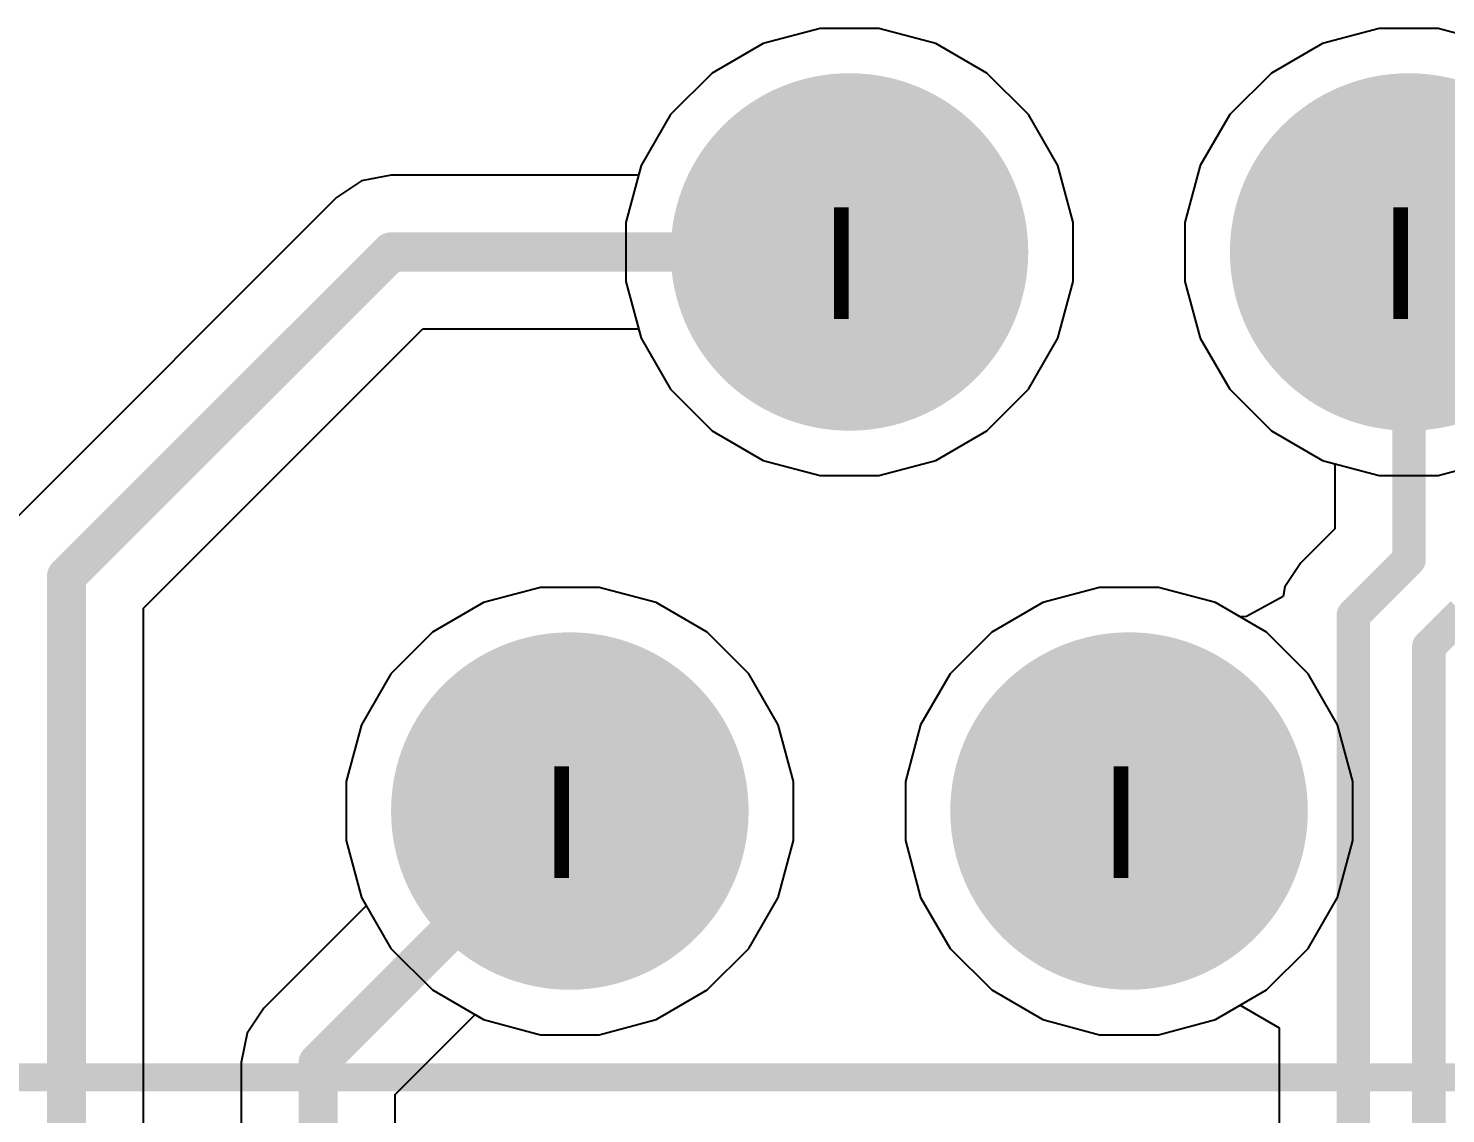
# Model space of a CAD drawing. Header units: inches. Extents: x -11 to 5379, y 0 to 5429.
# Drawn here: x 65.16 to 71.59, y 92.04 to 96.98 of the extents above; entities that cross this region are included whole.
import ezdxf

# ---------------------------------------------------------------- set-up
doc = ezdxf.new("R2010")
doc.units = ezdxf.units.IN
for name, color, linetype in [('Bottom Layer', 5, 'Continuous'), ('Bottom Solder', 6, 'Continuous'), ('Drill Drawing', 1, 'Continuous'), ('GND', 16, 'Continuous'), ('Multi-Layer', 9, 'Continuous'), ('Pad Holes', 156, 'Continuous'), ('PWR', 76, 'Continuous'), ('Top Layer', 1, 'Continuous'), ('Top Overlay', 2, 'Continuous'), ('Top Solder', 216, 'Continuous')]:
    doc.layers.add(name, color=color, linetype=linetype)
doc.styles.add('Arial', font='', dxfattribs={"height": 0.2})
doc.styles.get('Arial').set_extended_font_data('Arial')

# ---------------------------------------------------------------- blocks, each defined once
blk = doc.blocks.new('X14CBIWB1DY1027_122')
at = {"layer": 'Bottom Layer'}
h = blk.add_hatch(color=5, dxfattribs=at)
edge = h.paths.add_edge_path()
edge.add_arc((-5.08, 4.444999999999999), 0.7619999999999999, 0, 360)
h = blk.add_hatch(color=5, dxfattribs=at)
edge = h.paths.add_edge_path()
edge.add_arc((-2.54, 4.444999999999999), 0.7619999999999999, 0, 360)
h = blk.add_hatch(color=5, dxfattribs=at)
edge = h.paths.add_edge_path()
edge.add_arc((-6.35, 1.905), 0.7619999999999999, 0, 360)
h = blk.add_hatch(color=5, dxfattribs=at)
edge = h.paths.add_edge_path()
edge.add_arc((-3.81, 1.905), 0.7619999999999999, 0, 360)
at = {"layer": 'Bottom Solder'}
h = blk.add_hatch(color=6, dxfattribs=at)
edge = h.paths.add_edge_path()
edge.add_arc((-5.08, 4.444999999999999), 0.8120125999999999, 0, 360)
h = blk.add_hatch(color=6, dxfattribs=at)
edge = h.paths.add_edge_path()
edge.add_arc((-2.54, 4.444999999999999), 0.8120125999999999, 0, 360)
h = blk.add_hatch(color=6, dxfattribs=at)
edge = h.paths.add_edge_path()
edge.add_arc((-6.35, 1.905), 0.8120125999999999, 0, 360)
h = blk.add_hatch(color=6, dxfattribs=at)
edge = h.paths.add_edge_path()
edge.add_arc((-3.81, 1.905), 0.8120125999999999, 0, 360)
at = {"layer": 'GND'}
h = blk.add_hatch(color=16, dxfattribs=at)
edge = h.paths.add_edge_path()
edge.add_arc((-5.08, 4.444999999999999), 0.7619999999999999, 0, 360)
h = blk.add_hatch(color=16, dxfattribs=at)
edge = h.paths.add_edge_path()
edge.add_arc((-2.54, 4.444999999999999), 0.7619999999999999, 0, 360)
h = blk.add_hatch(color=16, dxfattribs=at)
edge = h.paths.add_edge_path()
edge.add_arc((-6.35, 1.905), 0.7619999999999999, 0, 360)
h = blk.add_hatch(color=16, dxfattribs=at)
edge = h.paths.add_edge_path()
edge.add_arc((-3.81, 1.905), 0.7619999999999999, 0, 360)
at = {"layer": 'Multi-Layer'}
h = blk.add_hatch(color=9, dxfattribs=at)
edge = h.paths.add_edge_path()
edge.add_arc((-5.08, 4.444999999999999), 0.7619999999999999, 0, 360)
h = blk.add_hatch(color=9, dxfattribs=at)
edge = h.paths.add_edge_path()
edge.add_arc((-2.54, 4.444999999999999), 0.7619999999999999, 0, 360)
h = blk.add_hatch(color=9, dxfattribs=at)
edge = h.paths.add_edge_path()
edge.add_arc((-6.35, 1.905), 0.7619999999999999, 0, 360)
h = blk.add_hatch(color=9, dxfattribs=at)
edge = h.paths.add_edge_path()
edge.add_arc((-3.81, 1.905), 0.7619999999999999, 0, 360)
at = {"layer": 'Pad Holes'}
h = blk.add_hatch(color=7, dxfattribs=at)
edge = h.paths.add_edge_path()
edge.add_arc((-5.08, 4.444999999999999), 0.4750054, 0, 360)
h = blk.add_hatch(color=7, dxfattribs=at)
edge = h.paths.add_edge_path()
edge.add_arc((-2.54, 4.444999999999999), 0.4750054, 0, 360)
h = blk.add_hatch(color=7, dxfattribs=at)
edge = h.paths.add_edge_path()
edge.add_arc((-6.35, 1.905), 0.4750054, 0, 360)
h = blk.add_hatch(color=7, dxfattribs=at)
edge = h.paths.add_edge_path()
edge.add_arc((-3.81, 1.905), 0.4750054, 0, 360)
at = {"layer": 'PWR'}
h = blk.add_hatch(color=76, dxfattribs=at)
edge = h.paths.add_edge_path()
edge.add_arc((-5.08, 4.444999999999999), 0.7619999999999999, 0, 360)
h = blk.add_hatch(color=76, dxfattribs=at)
edge = h.paths.add_edge_path()
edge.add_arc((-2.54, 4.444999999999999), 0.7619999999999999, 0, 360)
h = blk.add_hatch(color=76, dxfattribs=at)
edge = h.paths.add_edge_path()
edge.add_arc((-6.35, 1.905), 0.7619999999999999, 0, 360)
h = blk.add_hatch(color=76, dxfattribs=at)
edge = h.paths.add_edge_path()
edge.add_arc((-3.81, 1.905), 0.7619999999999999, 0, 360)
at = {"layer": 'Top Layer'}
h = blk.add_hatch(color=1, dxfattribs=at)
edge = h.paths.add_edge_path()
edge.add_arc((-5.08, 4.444999999999999), 0.7619999999999999, 0, 360)
h = blk.add_hatch(color=1, dxfattribs=at)
edge = h.paths.add_edge_path()
edge.add_arc((-2.54, 4.444999999999999), 0.7619999999999999, 0, 360)
h = blk.add_hatch(color=1, dxfattribs=at)
edge = h.paths.add_edge_path()
edge.add_arc((-6.35, 1.905), 0.7619999999999999, 0, 360)
h = blk.add_hatch(color=1, dxfattribs=at)
edge = h.paths.add_edge_path()
edge.add_arc((-3.81, 1.905), 0.7619999999999999, 0, 360)
at = {"layer": 'Top Solder'}
h = blk.add_hatch(color=216, dxfattribs=at)
edge = h.paths.add_edge_path()
edge.add_arc((-5.08, 4.444999999999999), 0.8120125999999999, 0, 360)
h = blk.add_hatch(color=216, dxfattribs=at)
edge = h.paths.add_edge_path()
edge.add_arc((-2.54, 4.444999999999999), 0.8120125999999999, 0, 360)
h = blk.add_hatch(color=216, dxfattribs=at)
edge = h.paths.add_edge_path()
edge.add_arc((-6.35, 1.905), 0.8120125999999999, 0, 360)
h = blk.add_hatch(color=216, dxfattribs=at)
edge = h.paths.add_edge_path()
edge.add_arc((-3.81, 1.905), 0.8120125999999999, 0, 360)
at = {"layer": 'Top Overlay'}
blk.add_lwpolyline([(29.250005, 5.6550052, 0.127, 0.127, 0), (-29.250005, 5.6550052, 0.127, 0.127, 0)], format="xyseb", dxfattribs=at)

msp = doc.modelspace()

# ---------------------------------------------------------------- linework, layer by layer
at = {"layer": 'Bottom Layer'}
for p, q in [((68.75130775999999, 96.97528992), (68.49290594, 96.90605206)), ((69.01882563999999, 96.97528992), (68.75130775999999, 96.97528992)), ((69.27722745999999, 96.90605206), (69.01882563999999, 96.97528992)), ((71.29130776, 96.97528992), (71.03290593999999, 96.90605206)), ((71.55882564, 96.97528992), (71.29130776, 96.97528992)), ((71.81722746, 96.90605206), (71.55882564, 96.97528992)), ((68.49290594, 96.90605206), (68.26122745999999, 96.77229311999999)), ((69.50890593999999, 96.77229311999999), (69.27722745999999, 96.90605206)), ((71.03290593999999, 96.90605206), (70.80122745999999, 96.77229311999999)), ((68.26122745999999, 96.77229311999999), (68.0720635, 96.58312916)), ((69.6980699, 96.58312916), (69.50890593999999, 96.77229311999999)), ((70.80122745999999, 96.77229311999999), (70.6120635, 96.58312916)), ((68.0720635, 96.58312916), (67.93830455999999, 96.35145068)), ((69.83182884, 96.35145068), (69.6980699, 96.58312916)), ((70.6120635, 96.58312916), (70.47830456, 96.35145068)), ((67.93830455999999, 96.35145068), (67.86906669999999, 96.09304886)), ((69.90106669999999, 96.09304886), (69.83182884, 96.35145068)), ((70.47830456, 96.35145068), (70.4090667, 96.09304886)), ((67.86906669999999, 96.09304886), (67.86906669999999, 95.82553098)), ((69.90106669999999, 95.82553098), (69.90106669999999, 96.09304886)), ((70.4090667, 96.09304886), (70.4090667, 95.82553098)), ((67.86906669999999, 95.82553098), (67.93830455999999, 95.56712916)), ((69.83182884, 95.56712916), (69.90106669999999, 95.82553098)), ((70.4090667, 95.82553098), (70.47830456, 95.56712916)), ((67.93830455999999, 95.56712916), (68.0720635, 95.33545068)), ((69.6980699, 95.33545068), (69.83182884, 95.56712916)), ((70.47830456, 95.56712916), (70.6120635, 95.33545068)), ((68.0720635, 95.33545068), (68.26122745999999, 95.14628671999999)), ((69.50890593999999, 95.14628671999999), (69.6980699, 95.33545068)), ((70.6120635, 95.33545068), (70.80122745999999, 95.14628671999999)), ((68.26122745999999, 95.14628671999999), (68.49290594, 95.01252778)), ((69.27722745999999, 95.01252778), (69.50890593999999, 95.14628671999999)), ((70.80122745999999, 95.14628671999999), (71.03290593999999, 95.01252778)), ((68.49290594, 95.01252778), (68.75130775999999, 94.94328992)), ((69.01882563999999, 94.94328992), (69.27722745999999, 95.01252778)), ((71.03290593999999, 95.01252778), (71.29130776, 94.94328992)), ((71.55882564, 94.94328992), (71.81722746, 95.01252778)), ((68.75130775999999, 94.94328992), (69.01882563999999, 94.94328992)), ((71.29130776, 94.94328992), (71.55882564, 94.94328992)), ((67.48130775999999, 94.43528992), (67.22290594, 94.36605205999999)), ((67.74882563999999, 94.43528992), (67.48130775999999, 94.43528992)), ((68.00722746, 94.36605205999999), (67.74882563999999, 94.43528992)), ((70.02130776, 94.43528992), (69.76290594, 94.36605205999999)), ((70.28882564, 94.43528992), (70.02130776, 94.43528992)), ((70.54722746, 94.36605205999999), (70.28882564, 94.43528992)), ((67.22290594, 94.36605205999999), (66.99122745999999, 94.23229312)), ((68.23890594, 94.23229312), (68.00722746, 94.36605205999999)), ((69.76290594, 94.36605205999999), (69.53122746, 94.23229312)), ((70.77890594, 94.23229312), (70.54722746, 94.36605205999999)), ((66.99122745999999, 94.23229312), (66.80206349999999, 94.04312915999999)), ((68.4280699, 94.04312915999999), (68.23890594, 94.23229312)), ((69.53122746, 94.23229312), (69.3420635, 94.04312915999999)), ((70.96806989999999, 94.04312915999999), (70.77890594, 94.23229312)), ((66.80206349999999, 94.04312915999999), (66.66830456, 93.81145068)), ((68.56182883999999, 93.81145068), (68.4280699, 94.04312915999999)), ((69.3420635, 94.04312915999999), (69.20830455999999, 93.81145068)), ((71.10182884, 93.81145068), (70.96806989999999, 94.04312915999999)), ((66.66830456, 93.81145068), (66.5990667, 93.55304885999999)), ((68.6310667, 93.55304885999999), (68.56182883999999, 93.81145068)), ((69.20830455999999, 93.81145068), (69.1390667, 93.55304885999999)), ((71.1710667, 93.55304885999999), (71.10182884, 93.81145068)), ((66.5990667, 93.55304885999999), (66.5990667, 93.28553097999999)), ((68.6310667, 93.28553097999999), (68.6310667, 93.55304885999999)), ((69.1390667, 93.55304885999999), (69.1390667, 93.28553097999999)), ((71.1710667, 93.28553097999999), (71.1710667, 93.55304885999999)), ((66.5990667, 93.28553097999999), (66.66830456, 93.02712916)), ((68.56182883999999, 93.02712916), (68.6310667, 93.28553097999999)), ((69.1390667, 93.28553097999999), (69.20830455999999, 93.02712916)), ((71.10182884, 93.02712916), (71.1710667, 93.28553097999999)), ((66.66830456, 93.02712916), (66.80206349999999, 92.79545067999999)), ((68.4280699, 92.79545067999999), (68.56182883999999, 93.02712916)), ((69.20830455999999, 93.02712916), (69.3420635, 92.79545067999999)), ((70.96806989999999, 92.79545067999999), (71.10182884, 93.02712916)), ((66.80206349999999, 92.79545067999999), (66.99122745999999, 92.60628672)), ((68.23890594, 92.60628672), (68.4280699, 92.79545067999999)), ((69.3420635, 92.79545067999999), (69.53122746, 92.60628672)), ((70.77890594, 92.60628672), (70.96806989999999, 92.79545067999999)), ((66.99122745999999, 92.60628672), (67.22290594, 92.47252778)), ((68.00722746, 92.47252778), (68.23890594, 92.60628672)), ((69.53122746, 92.60628672), (69.76290594, 92.47252778)), ((70.54722746, 92.47252778), (70.77890594, 92.60628672)), ((67.22290594, 92.47252778), (67.48130775999999, 92.40328991999999)), ((67.74882563999999, 92.40328991999999), (68.00722746, 92.47252778)), ((69.76290594, 92.47252778), (70.02130776, 92.40328991999999)), ((70.28882564, 92.40328991999999), (70.54722746, 92.47252778)), ((67.48130775999999, 92.40328991999999), (67.74882563999999, 92.40328991999999)), ((70.02130776, 92.40328991999999), (70.28882564, 92.40328991999999))]:
    msp.add_line(p, q, dxfattribs=at)
at = {"layer": 'GND'}
for p, q in [((68.75130775999999, 96.97528992), (68.49290594, 96.90605206)), ((69.01882563999999, 96.97528992), (68.75130775999999, 96.97528992)), ((69.27722745999999, 96.90605206), (69.01882563999999, 96.97528992)), ((71.29130776, 96.97528992), (71.03290593999999, 96.90605206)), ((71.55882564, 96.97528992), (71.29130776, 96.97528992)), ((71.81722746, 96.90605206), (71.55882564, 96.97528992)), ((68.49290594, 96.90605206), (68.26122745999999, 96.77229311999999)), ((69.50890593999999, 96.77229311999999), (69.27722745999999, 96.90605206)), ((71.03290593999999, 96.90605206), (70.80122745999999, 96.77229311999999)), ((68.26122745999999, 96.77229311999999), (68.0720635, 96.58312916)), ((69.6980699, 96.58312916), (69.50890593999999, 96.77229311999999)), ((70.80122745999999, 96.77229311999999), (70.6120635, 96.58312916)), ((68.0720635, 96.58312916), (67.93830455999999, 96.35145068)), ((69.83182884, 96.35145068), (69.6980699, 96.58312916)), ((70.6120635, 96.58312916), (70.47830456, 96.35145068)), ((67.93830455999999, 96.35145068), (67.86906669999999, 96.09304886)), ((69.90106669999999, 96.09304886), (69.83182884, 96.35145068)), ((70.47830456, 96.35145068), (70.4090667, 96.09304886)), ((67.86906669999999, 96.09304886), (67.86906669999999, 95.82553098)), ((69.90106669999999, 95.82553098), (69.90106669999999, 96.09304886)), ((70.4090667, 96.09304886), (70.4090667, 95.82553098)), ((67.86906669999999, 95.82553098), (67.93830455999999, 95.56712916)), ((69.83182884, 95.56712916), (69.90106669999999, 95.82553098)), ((70.4090667, 95.82553098), (70.47830456, 95.56712916)), ((67.93830455999999, 95.56712916), (68.0720635, 95.33545068)), ((69.6980699, 95.33545068), (69.83182884, 95.56712916)), ((70.47830456, 95.56712916), (70.6120635, 95.33545068)), ((68.0720635, 95.33545068), (68.26122745999999, 95.14628671999999)), ((69.50890593999999, 95.14628671999999), (69.6980699, 95.33545068)), ((70.6120635, 95.33545068), (70.80122745999999, 95.14628671999999)), ((68.26122745999999, 95.14628671999999), (68.49290594, 95.01252778)), ((69.27722745999999, 95.01252778), (69.50890593999999, 95.14628671999999)), ((70.80122745999999, 95.14628671999999), (71.03290593999999, 95.01252778)), ((68.49290594, 95.01252778), (68.75130775999999, 94.94328992)), ((69.01882563999999, 94.94328992), (69.27722745999999, 95.01252778)), ((71.03290593999999, 95.01252778), (71.29130776, 94.94328992)), ((71.55882564, 94.94328992), (71.81722746, 95.01252778)), ((68.75130775999999, 94.94328992), (69.01882563999999, 94.94328992)), ((71.29130776, 94.94328992), (71.55882564, 94.94328992)), ((67.48130775999999, 94.43528992), (67.22290594, 94.36605205999999)), ((67.74882563999999, 94.43528992), (67.48130775999999, 94.43528992)), ((68.00722746, 94.36605205999999), (67.74882563999999, 94.43528992)), ((70.02130776, 94.43528992), (69.76290594, 94.36605205999999)), ((70.28882564, 94.43528992), (70.02130776, 94.43528992)), ((70.54722746, 94.36605205999999), (70.28882564, 94.43528992)), ((67.22290594, 94.36605205999999), (66.99122745999999, 94.23229312)), ((68.23890594, 94.23229312), (68.00722746, 94.36605205999999)), ((69.76290594, 94.36605205999999), (69.53122746, 94.23229312)), ((70.77890594, 94.23229312), (70.54722746, 94.36605205999999)), ((66.99122745999999, 94.23229312), (66.80206349999999, 94.04312915999999)), ((68.4280699, 94.04312915999999), (68.23890594, 94.23229312)), ((69.53122746, 94.23229312), (69.3420635, 94.04312915999999)), ((70.96806989999999, 94.04312915999999), (70.77890594, 94.23229312)), ((66.80206349999999, 94.04312915999999), (66.66830456, 93.81145068)), ((68.56182883999999, 93.81145068), (68.4280699, 94.04312915999999)), ((69.3420635, 94.04312915999999), (69.20830455999999, 93.81145068)), ((71.10182884, 93.81145068), (70.96806989999999, 94.04312915999999)), ((66.66830456, 93.81145068), (66.5990667, 93.55304885999999)), ((68.6310667, 93.55304885999999), (68.56182883999999, 93.81145068)), ((69.20830455999999, 93.81145068), (69.1390667, 93.55304885999999)), ((71.1710667, 93.55304885999999), (71.10182884, 93.81145068)), ((66.5990667, 93.55304885999999), (66.5990667, 93.28553097999999)), ((68.6310667, 93.28553097999999), (68.6310667, 93.55304885999999)), ((69.1390667, 93.55304885999999), (69.1390667, 93.28553097999999)), ((71.1710667, 93.28553097999999), (71.1710667, 93.55304885999999)), ((66.5990667, 93.28553097999999), (66.66830456, 93.02712916)), ((68.56182883999999, 93.02712916), (68.6310667, 93.28553097999999)), ((69.1390667, 93.28553097999999), (69.20830455999999, 93.02712916)), ((71.10182884, 93.02712916), (71.1710667, 93.28553097999999)), ((66.66830456, 93.02712916), (66.80206349999999, 92.79545067999999)), ((68.4280699, 92.79545067999999), (68.56182883999999, 93.02712916)), ((69.20830455999999, 93.02712916), (69.3420635, 92.79545067999999)), ((70.96806989999999, 92.79545067999999), (71.10182884, 93.02712916)), ((66.80206349999999, 92.79545067999999), (66.99122745999999, 92.60628672)), ((68.23890594, 92.60628672), (68.4280699, 92.79545067999999)), ((69.3420635, 92.79545067999999), (69.53122746, 92.60628672)), ((70.77890594, 92.60628672), (70.96806989999999, 92.79545067999999)), ((66.99122745999999, 92.60628672), (67.22290594, 92.47252778)), ((68.00722746, 92.47252778), (68.23890594, 92.60628672)), ((69.53122746, 92.60628672), (69.76290594, 92.47252778)), ((70.54722746, 92.47252778), (70.77890594, 92.60628672)), ((67.22290594, 92.47252778), (67.48130775999999, 92.40328991999999)), ((67.74882563999999, 92.40328991999999), (68.00722746, 92.47252778)), ((69.76290594, 92.47252778), (70.02130776, 92.40328991999999)), ((70.28882564, 92.40328991999999), (70.54722746, 92.47252778)), ((67.48130775999999, 92.40328991999999), (67.74882563999999, 92.40328991999999)), ((70.02130776, 92.40328991999999), (70.28882564, 92.40328991999999))]:
    msp.add_line(p, q, dxfattribs=at)
at = {"layer": 'PWR'}
for p, q in [((68.75130775999999, 96.97528992), (68.49290594, 96.90605206)), ((69.01882563999999, 96.97528992), (68.75130775999999, 96.97528992)), ((69.27722745999999, 96.90605206), (69.01882563999999, 96.97528992)), ((71.29130776, 96.97528992), (71.03290593999999, 96.90605206)), ((71.55882564, 96.97528992), (71.29130776, 96.97528992)), ((71.81722746, 96.90605206), (71.55882564, 96.97528992)), ((68.49290594, 96.90605206), (68.26122745999999, 96.77229311999999)), ((69.50890593999999, 96.77229311999999), (69.27722745999999, 96.90605206)), ((71.03290593999999, 96.90605206), (70.80122745999999, 96.77229311999999)), ((68.26122745999999, 96.77229311999999), (68.0720635, 96.58312916)), ((69.6980699, 96.58312916), (69.50890593999999, 96.77229311999999)), ((70.80122745999999, 96.77229311999999), (70.6120635, 96.58312916)), ((68.0720635, 96.58312916), (67.93830455999999, 96.35145068)), ((69.83182884, 96.35145068), (69.6980699, 96.58312916)), ((70.6120635, 96.58312916), (70.47830456, 96.35145068)), ((67.93830455999999, 96.35145068), (67.86906669999999, 96.09304886)), ((69.90106669999999, 96.09304886), (69.83182884, 96.35145068)), ((70.47830456, 96.35145068), (70.4090667, 96.09304886)), ((67.86906669999999, 96.09304886), (67.86906669999999, 95.82553098)), ((69.90106669999999, 95.82553098), (69.90106669999999, 96.09304886)), ((70.4090667, 96.09304886), (70.4090667, 95.82553098)), ((67.86906669999999, 95.82553098), (67.93830455999999, 95.56712916)), ((69.83182884, 95.56712916), (69.90106669999999, 95.82553098)), ((70.4090667, 95.82553098), (70.47830456, 95.56712916)), ((67.93830455999999, 95.56712916), (68.0720635, 95.33545068)), ((69.6980699, 95.33545068), (69.83182884, 95.56712916)), ((70.47830456, 95.56712916), (70.6120635, 95.33545068)), ((68.0720635, 95.33545068), (68.26122745999999, 95.14628671999999)), ((69.50890593999999, 95.14628671999999), (69.6980699, 95.33545068)), ((70.6120635, 95.33545068), (70.80122745999999, 95.14628671999999)), ((68.26122745999999, 95.14628671999999), (68.49290594, 95.01252778)), ((69.27722745999999, 95.01252778), (69.50890593999999, 95.14628671999999)), ((70.80122745999999, 95.14628671999999), (71.03290593999999, 95.01252778)), ((68.49290594, 95.01252778), (68.75130775999999, 94.94328992)), ((69.01882563999999, 94.94328992), (69.27722745999999, 95.01252778)), ((71.03290593999999, 95.01252778), (71.29130776, 94.94328992)), ((71.55882564, 94.94328992), (71.81722746, 95.01252778)), ((68.75130775999999, 94.94328992), (69.01882563999999, 94.94328992)), ((71.29130776, 94.94328992), (71.55882564, 94.94328992)), ((67.48130775999999, 94.43528992), (67.22290594, 94.36605205999999)), ((67.74882563999999, 94.43528992), (67.48130775999999, 94.43528992)), ((68.00722746, 94.36605205999999), (67.74882563999999, 94.43528992)), ((70.02130776, 94.43528992), (69.76290594, 94.36605205999999)), ((70.28882564, 94.43528992), (70.02130776, 94.43528992)), ((70.54722746, 94.36605205999999), (70.28882564, 94.43528992)), ((67.22290594, 94.36605205999999), (66.99122745999999, 94.23229312)), ((68.23890594, 94.23229312), (68.00722746, 94.36605205999999)), ((69.76290594, 94.36605205999999), (69.53122746, 94.23229312)), ((70.77890594, 94.23229312), (70.54722746, 94.36605205999999)), ((66.99122745999999, 94.23229312), (66.80206349999999, 94.04312915999999)), ((68.4280699, 94.04312915999999), (68.23890594, 94.23229312)), ((69.53122746, 94.23229312), (69.3420635, 94.04312915999999)), ((70.96806989999999, 94.04312915999999), (70.77890594, 94.23229312)), ((66.80206349999999, 94.04312915999999), (66.66830456, 93.81145068)), ((68.56182883999999, 93.81145068), (68.4280699, 94.04312915999999)), ((69.3420635, 94.04312915999999), (69.20830455999999, 93.81145068)), ((71.10182884, 93.81145068), (70.96806989999999, 94.04312915999999)), ((66.66830456, 93.81145068), (66.5990667, 93.55304885999999)), ((68.6310667, 93.55304885999999), (68.56182883999999, 93.81145068)), ((69.20830455999999, 93.81145068), (69.1390667, 93.55304885999999)), ((71.1710667, 93.55304885999999), (71.10182884, 93.81145068)), ((66.5990667, 93.55304885999999), (66.5990667, 93.28553097999999)), ((68.6310667, 93.28553097999999), (68.6310667, 93.55304885999999)), ((69.1390667, 93.55304885999999), (69.1390667, 93.28553097999999)), ((71.1710667, 93.28553097999999), (71.1710667, 93.55304885999999)), ((66.5990667, 93.28553097999999), (66.66830456, 93.02712916)), ((68.56182883999999, 93.02712916), (68.6310667, 93.28553097999999)), ((69.1390667, 93.28553097999999), (69.20830455999999, 93.02712916)), ((71.10182884, 93.02712916), (71.1710667, 93.28553097999999)), ((66.66830456, 93.02712916), (66.80206349999999, 92.79545067999999)), ((68.4280699, 92.79545067999999), (68.56182883999999, 93.02712916)), ((69.20830455999999, 93.02712916), (69.3420635, 92.79545067999999)), ((70.96806989999999, 92.79545067999999), (71.10182884, 93.02712916)), ((66.80206349999999, 92.79545067999999), (66.99122745999999, 92.60628672)), ((68.23890594, 92.60628672), (68.4280699, 92.79545067999999)), ((69.3420635, 92.79545067999999), (69.53122746, 92.60628672)), ((70.77890594, 92.60628672), (70.96806989999999, 92.79545067999999)), ((66.99122745999999, 92.60628672), (67.22290594, 92.47252778)), ((68.00722746, 92.47252778), (68.23890594, 92.60628672)), ((69.53122746, 92.60628672), (69.76290594, 92.47252778)), ((70.54722746, 92.47252778), (70.77890594, 92.60628672)), ((67.22290594, 92.47252778), (67.48130775999999, 92.40328991999999)), ((67.74882563999999, 92.40328991999999), (68.00722746, 92.47252778)), ((69.76290594, 92.47252778), (70.02130776, 92.40328991999999)), ((70.28882564, 92.40328991999999), (70.54722746, 92.47252778)), ((67.48130775999999, 92.40328991999999), (67.74882563999999, 92.40328991999999)), ((70.02130776, 92.40328991999999), (70.28882564, 92.40328991999999))]:
    msp.add_line(p, q, dxfattribs=at)
at = {"layer": 'Top Layer'}
for p, q in [((68.75130775999999, 96.97528992), (68.49290594, 96.90605206)), ((69.01882563999999, 96.97528992), (68.75130775999999, 96.97528992)), ((69.27722745999999, 96.90605206), (69.01882563999999, 96.97528992)), ((71.29130776, 96.97528992), (71.03290593999999, 96.90605206)), ((71.55882564, 96.97528992), (71.29130776, 96.97528992)), ((71.81722746, 96.90605206), (71.55882564, 96.97528992)), ((68.49290594, 96.90605206), (68.26122745999999, 96.77229311999999)), ((69.50890593999999, 96.77229311999999), (69.27722745999999, 96.90605206)), ((71.03290593999999, 96.90605206), (70.80122745999999, 96.77229311999999)), ((68.26122745999999, 96.77229311999999), (68.0720635, 96.58312916)), ((69.6980699, 96.58312916), (69.50890593999999, 96.77229311999999)), ((70.80122745999999, 96.77229311999999), (70.6120635, 96.58312916)), ((68.0720635, 96.58312916), (67.93830455999999, 96.35145068)), ((69.83182884, 96.35145068), (69.6980699, 96.58312916)), ((70.6120635, 96.58312916), (70.47830456, 96.35145068)), ((66.80310997999999, 96.30890821999999), (66.66931548, 96.2822941)), ((67.92690504, 96.30890821999999), (66.80310997999999, 96.30890821999999)), ((67.93830455999999, 96.35145068), (67.92690504, 96.30890821999999)), ((69.90106669999999, 96.09304886), (69.83182884, 96.35145068)), ((70.47830456, 96.35145068), (70.4090667, 96.09304886)), ((66.66931548, 96.2822941), (66.55589178, 96.20650812)), ((66.5558867, 96.20650049999999), (65.08184849999999, 94.73246484)), ((66.55589178, 96.20650812), (66.5558867, 96.20650049999999)), ((69.90106669999999, 95.82553098), (69.90106669999999, 96.09304886)), ((70.4090667, 96.09304886), (70.4090667, 95.82553098)), ((69.83182884, 95.56712916), (69.90106669999999, 95.82553098)), ((70.4090667, 95.82553098), (70.47830456, 95.56712916)), ((65.678685, 94.34042854), (66.94792553999999, 95.60967161999999)), ((66.94792553999999, 95.60967161999999), (67.92690504, 95.60967161999999)), ((67.92690504, 95.60967161999999), (67.93830455999999, 95.56712916)), ((67.93830455999999, 95.56712916), (68.0720635, 95.33545068)), ((69.6980699, 95.33545068), (69.83182884, 95.56712916)), ((70.47830456, 95.56712916), (70.6120635, 95.33545068)), ((68.0720635, 95.33545068), (68.26122745999999, 95.14628671999999)), ((69.50890593999999, 95.14628671999999), (69.6980699, 95.33545068)), ((70.6120635, 95.33545068), (70.80122745999999, 95.14628671999999)), ((68.26122745999999, 95.14628671999999), (68.49290594, 95.01252778)), ((69.27722745999999, 95.01252778), (69.50890593999999, 95.14628671999999)), ((70.80122745999999, 95.14628671999999), (71.03290593999999, 95.01252778)), ((68.49290594, 95.01252778), (68.75130775999999, 94.94328992)), ((69.01882563999999, 94.94328992), (69.27722745999999, 95.01252778)), ((71.03290593999999, 95.01252778), (71.090028, 94.99722174)), ((71.090028, 94.99722174), (71.090028, 94.7008647)), ((68.75130775999999, 94.94328992), (69.01882563999999, 94.94328992)), ((71.090028, 94.7008647), (70.93579919999999, 94.5466359)), ((70.93579919999999, 94.5466359), (70.86281992, 94.43741336)), ((67.48130775999999, 94.43528992), (67.22290594, 94.36605205999999)), ((67.74882563999999, 94.43528992), (67.48130775999999, 94.43528992)), ((68.00722746, 94.36605205999999), (67.74882563999999, 94.43528992)), ((70.02130776, 94.43528992), (69.76290594, 94.36605205999999)), ((70.28882564, 94.43528992), (70.02130776, 94.43528992)), ((70.54722746, 94.36605205999999), (70.28882564, 94.43528992)), ((70.86281992, 94.43741336), (70.85420932, 94.39412413999999)), ((70.85420932, 94.39412413999999), (70.68870799999999, 94.30249617999999)), ((65.678685, 85.85668884), (65.678685, 94.34042854)), ((67.22290594, 94.36605205999999), (66.99122745999999, 94.23229312)), ((68.23890594, 94.23229312), (68.00722746, 94.36605205999999)), ((69.76290594, 94.36605205999999), (69.53122746, 94.23229312)), ((70.65939132, 94.30129475999999), (70.54722746, 94.36605205999999)), ((70.68870799999999, 94.30249617999999), (70.65939132, 94.30129475999999)), ((66.99122745999999, 94.23229312), (66.80206349999999, 94.04312915999999)), ((68.4280699, 94.04312915999999), (68.23890594, 94.23229312)), ((69.53122746, 94.23229312), (69.3420635, 94.04312915999999)), ((66.80206349999999, 94.04312915999999), (66.66830456, 93.81145068)), ((68.56182883999999, 93.81145068), (68.4280699, 94.04312915999999)), ((69.3420635, 94.04312915999999), (69.20830455999999, 93.81145068)), ((66.66830456, 93.81145068), (66.5990667, 93.55304885999999)), ((68.6310667, 93.55304885999999), (68.56182883999999, 93.81145068)), ((69.20830455999999, 93.81145068), (69.1390667, 93.55304885999999)), ((66.5990667, 93.55304885999999), (66.5990667, 93.28553097999999)), ((68.6310667, 93.28553097999999), (68.6310667, 93.55304885999999)), ((69.1390667, 93.55304885999999), (69.1390667, 93.28553097999999)), ((66.5990667, 93.28553097999999), (66.66830456, 93.02712916)), ((68.56182883999999, 93.02712916), (68.6310667, 93.28553097999999)), ((69.1390667, 93.28553097999999), (69.20830455999999, 93.02712916)), ((66.66830456, 93.02712916), (66.69032636, 92.98898598)), ((68.4280699, 92.79545067999999), (68.56182883999999, 93.02712916)), ((69.20830455999999, 93.02712916), (69.3420635, 92.79545067999999)), ((66.69032636, 92.98898598), (66.2248485, 92.52350811999999)), ((68.23890594, 92.60628672), (68.4280699, 92.79545067999999)), ((69.3420635, 92.79545067999999), (69.53122746, 92.60628672)), ((68.00722746, 92.47252778), (68.23890594, 92.60628672)), ((69.53122746, 92.60628672), (69.76290594, 92.47252778)), ((66.2248485, 92.52350811999999), (66.14906252, 92.41008441999999)), ((70.54722746, 92.47252778), (70.65938878, 92.53728507999999)), ((70.65938878, 92.53728507999999), (70.83719131999999, 92.43463098)), ((66.82168499999999, 92.13147181999999), (67.18476276, 92.49454958)), ((67.18476276, 92.49454958), (67.22290594, 92.47252778)), ((67.22290594, 92.47252778), (67.48130775999999, 92.40328991999999)), ((67.74882563999999, 92.40328991999999), (68.00722746, 92.47252778)), ((69.76290594, 92.47252778), (70.02130776, 92.40328991999999)), ((70.28882564, 92.40328991999999), (70.54722746, 92.47252778)), ((66.14906252, 92.41008441999999), (66.1224484, 92.27628992)), ((67.48130775999999, 92.40328991999999), (67.74882563999999, 92.40328991999999)), ((70.02130776, 92.40328991999999), (70.28882564, 92.40328991999999)), ((70.83719131999999, 92.43463098), (70.83719131999999, 91.55962129999999)), ((66.1224484, 92.27628992), (66.1224484, 85.85668884)), ((66.82168499999999, 85.85668884), (66.82168499999999, 92.13147181999999))]:
    msp.add_line(p, q, dxfattribs=at)
for points in [[(65.3290667, 94.48524664, 0.1778, 0.1778, 0), (66.80310997999999, 95.95928992, 0.1778, 0.1778, 0)], [(66.80310997999999, 95.95928992, 0.1778, 0.1778, 0), (68.8850667, 95.95928992, 0.1778, 0.1778, 0)], [(71.4250667, 95.95928992, 0.1524, 0.1524, 0), (71.42669738, 95.95765924, 0.1524, 0.1524, 0)], [(71.42669738, 94.56141108, 0.1524, 0.1524, 0), (71.42669738, 95.95765924, 0.1524, 0.1524, 0)], [(71.17386069999999, 94.3085744, 0.1524, 0.1524, 0), (71.42669738, 94.56141108, 0.1524, 0.1524, 0)], [(65.3290667, 85.37408884, 0.1778, 0.1778, 0), (65.3290667, 94.48524664, 0.1778, 0.1778, 0)], [(71.17386069999999, 91.42016767999999, 0.1524, 0.1524, 0), (71.17386069999999, 94.3085744, 0.1524, 0.1524, 0)], [(71.51676069999999, 94.16654267999999, 0.1524, 0.1524, 0), (71.66916324, 94.31894522, 0.1524, 0.1524, 0)], [(71.51676069999999, 91.42420627999999, 0.1524, 0.1524, 0), (71.51676069999999, 94.16654267999999, 0.1524, 0.1524, 0)], [(66.4720667, 92.27628992, 0.1778, 0.1778, 0), (67.6150667, 93.41928992, 0.1778, 0.1778, 0)], [(66.4720667, 85.37408884, 0.1778, 0.1778, 0), (66.4720667, 92.27628992, 0.1778, 0.1778, 0)]]:
    msp.add_lwpolyline(points, format="xyseb", dxfattribs=at)
for points in [[(66.75865997999999, 95.95928992, 0.08889999999999999, 0.08889999999999999, 1), (66.84755997999999, 95.95928992, 0.08889999999999999, 0.08889999999999999, 1)], [(66.75865997999999, 95.95928992, 0.08889999999999999, 0.08889999999999999, 1), (66.84755997999999, 95.95928992, 0.08889999999999999, 0.08889999999999999, 1)], [(68.8406167, 95.95928992, 0.08889999999999999, 0.08889999999999999, 1), (68.9295167, 95.95928992, 0.08889999999999999, 0.08889999999999999, 1)], [(71.38696669999999, 95.95928992, 0.0762, 0.0762, 1), (71.4631667, 95.95928992, 0.0762, 0.0762, 1)], [(71.38859738, 95.95765924, 0.0762, 0.0762, 1), (71.46479738000001, 95.95765924, 0.0762, 0.0762, 1)], [(71.38859738, 95.95765924, 0.0762, 0.0762, 1), (71.46479738000001, 95.95765924, 0.0762, 0.0762, 1)], [(71.38859738, 94.56141108, 0.0762, 0.0762, 1), (71.46479738000001, 94.56141108, 0.0762, 0.0762, 1)], [(71.38859738, 94.56141108, 0.0762, 0.0762, 1), (71.46479738000001, 94.56141108, 0.0762, 0.0762, 1)], [(65.28461669999999, 94.48524664, 0.08889999999999999, 0.08889999999999999, 1), (65.3735167, 94.48524664, 0.08889999999999999, 0.08889999999999999, 1)], [(65.28461669999999, 94.48524664, 0.08889999999999999, 0.08889999999999999, 1), (65.3735167, 94.48524664, 0.08889999999999999, 0.08889999999999999, 1)], [(71.13576069999999, 94.3085744, 0.0762, 0.0762, 1), (71.21196069999999, 94.3085744, 0.0762, 0.0762, 1)], [(71.13576069999999, 94.3085744, 0.0762, 0.0762, 1), (71.21196069999999, 94.3085744, 0.0762, 0.0762, 1)], [(71.47866069999999, 94.16654267999999, 0.0762, 0.0762, 1), (71.5548607, 94.16654267999999, 0.0762, 0.0762, 1)], [(71.47866069999999, 94.16654267999999, 0.0762, 0.0762, 1), (71.5548607, 94.16654267999999, 0.0762, 0.0762, 1)], [(67.5706167, 93.41928992, 0.08889999999999999, 0.08889999999999999, 1), (67.6595167, 93.41928992, 0.08889999999999999, 0.08889999999999999, 1)], [(66.4276167, 92.27628992, 0.08889999999999999, 0.08889999999999999, 1), (66.5165167, 92.27628992, 0.08889999999999999, 0.08889999999999999, 1)], [(66.4276167, 92.27628992, 0.08889999999999999, 0.08889999999999999, 1), (66.5165167, 92.27628992, 0.08889999999999999, 0.08889999999999999, 1)]]:
    msp.add_lwpolyline(points, format="xyseb", close=True, dxfattribs=at)

# ---------------------------------------------------------------- block references
at = {"rotation": 180}
msp.add_blockref('X14CBIWB1DY1027_122', (65.0750667, 97.86428991999999), dxfattribs=at)

# ---------------------------------------------------------------- texts
at = {"layer": 'Drill Drawing', "style": 'Arial'}
for p in [(68.74962882, 95.65457373999999), (71.28962882, 95.65457373999999), (67.47962881999999, 93.11457374), (70.01962882, 93.11457374)]:
    msp.add_text('I', height=0.508, dxfattribs=at).set_placement(p)

doc.saveas('drawing.dxf')
